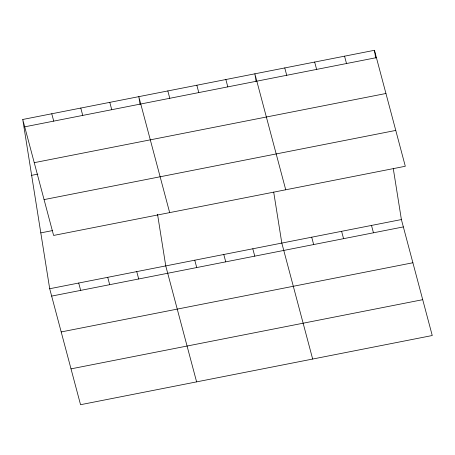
<?xml version="1.0" encoding="UTF-8"?>
<svg xmlns="http://www.w3.org/2000/svg" width="455" height="455" viewBox="0 0 455 455"><rect width="100%" height="100%" fill="white"/><g stroke="black" fill="none" stroke-linecap="round" stroke-linejoin="round"><path stroke-width="0.68" d="M22.75 119.477L374.448 50.295L405.303 166.263L53.605 235.445L22.75 119.477L49.697 288.737L80.552 404.705L432.25 335.523L401.395 219.555L393.279 168.589M24.706 126.831L376.404 57.648M34.244 162.674L385.942 93.491M31.64 175.334L37.862 174.111M44.072 199.603L395.765 130.42M40.802 232.88L52.547 230.571M49.697 288.737L401.395 219.555M51.654 296.097L403.352 226.914M61.192 331.94L412.89 262.757M71.014 368.868L422.712 299.686M344.554 56.17L346.511 63.529M371.496 225.435L373.458 232.795M314.661 62.051L316.617 69.41M341.603 231.316L343.565 238.676M284.762 67.931L286.724 75.291M311.709 237.197L313.666 244.557M285.729 189.78L254.868 73.812L256.091 81.496M312.67 359.046L281.816 243.078L273.7 192.107M225.856 79.523L227.813 86.877M252.804 248.788L254.76 256.142M196.839 85.227L198.795 92.587M223.786 254.493L225.743 261.852M167.827 90.937L169.783 98.291M194.768 260.203L196.731 267.557M169.669 212.616L138.809 96.642L140.032 104.326M196.611 381.876L165.756 265.908L157.532 214.242M109.797 102.352L111.754 109.706M136.739 271.618L138.701 278.972M80.78 108.057L82.736 115.416M107.727 277.322L109.683 284.682M51.768 113.767L53.724 121.127M78.709 283.033L80.666 290.387M374.448 50.295L375.671 57.973"/></g></svg>
